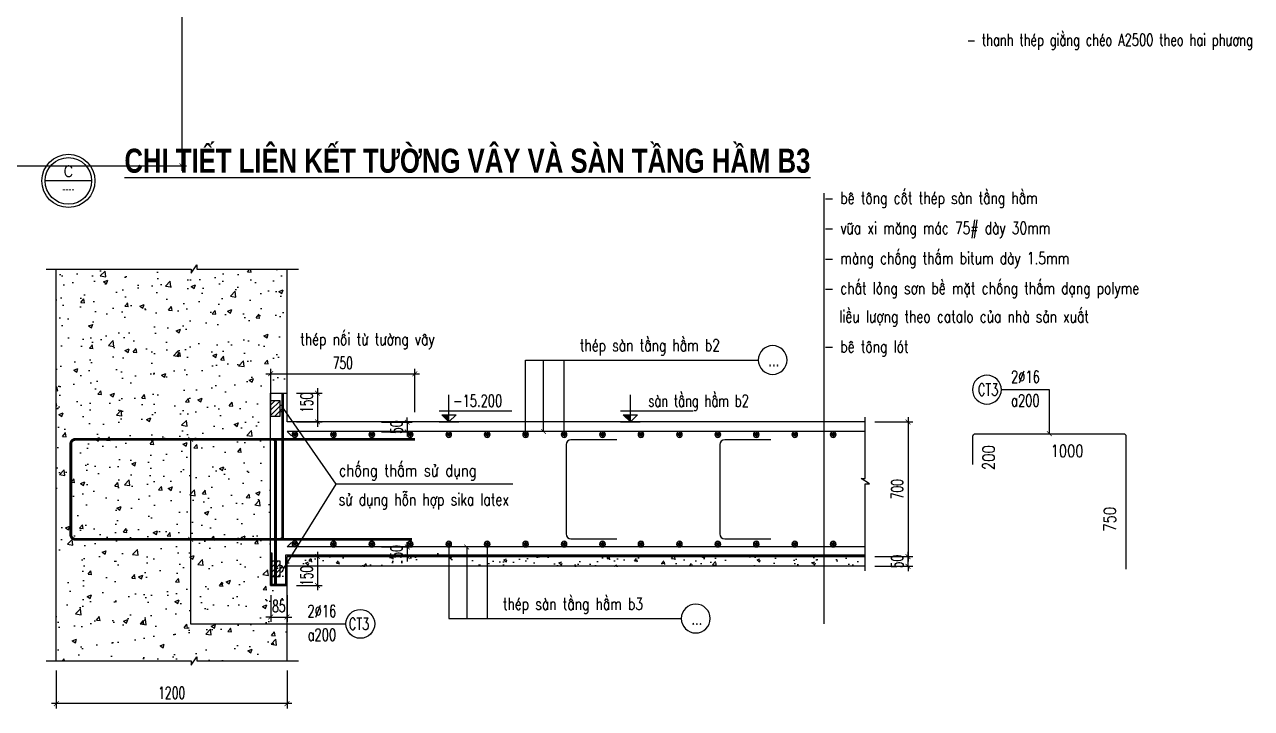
# Model space of a CAD drawing. Header units: millimetres. Extents: x -143570 to 58447, y -1448440 to -1202244.
# Drawn here: x -89136 to -63607, y -1337824 to -1323603 of the extents above; entities that cross this region are included whole.
import ezdxf
from ezdxf.enums import TextEntityAlignment as Align

# ---------------------------------------------------------------- set-up
doc = ezdxf.new("R2010")
doc.units = ezdxf.units.MM
doc.header["$LTSCALE"] = 30
doc.header["$PDMODE"] = 3
doc.layers.get('0').update_dxf_attribs({"lineweight": 9})
doc.layers.get('Defpoints').update_dxf_attribs({"lineweight": 9})
for name, color, linetype in [('ccu11-Chidan', 9, 'Continuous'), ('ccu11-Cotthep', 9, 'Continuous'), ('ccu11-Dim', 8, 'Continuous'), ('ccu11-Hatch', 8, 'Continuous'), ('ccu11-Manh', 8, 'Continuous'), ('ccu11-Text', 31, 'Continuous'), ('ccu11-Thay', 7, 'Continuous'), ('ccu11-Thep', 4, 'Continuous'), ('ccu11-Water Proofing', 6, 'Continuous')]:
    doc.layers.add(name, color=color, linetype=linetype)
doc.styles.add('ccu11-dim', font='vnsimli.shx', dxfattribs={"width": 0.65, "bigfont": 'bigfont.shx'})
doc.styles.add('ccu11-VnAvantH', font='')
doc.styles.add('ccu11-VnAvH-B', font='')
doc.styles.add('ccu11-vnsimli', font='vnsimli.shx', dxfattribs={"width": 0.8, "bigfont": 'vns.shx'})
doc.styles.add('ccu11-vnsimple', font='vnsimple.shx', dxfattribs={"bigfont": 'bigfont.shx'})
doc.styles.add('ccu11_simli', font='vnsimli.shx', dxfattribs={"width": 0.8})
doc.styles.add('VNTIMEH', font='vnsimli.shx', dxfattribs={"width": 0.8, "bigfont": 'bigfont.shx'})
doc.styles.get('ccu11-VnAvantH').set_extended_font_data('.VnAvantH')
doc.styles.get('ccu11-VnAvH-B').set_extended_font_data('.VnAvantH', bold=True)
doc.dimstyles.new('ccu11-100', dxfattribs={"dimscale": 100, "dimtxt": 2.5, "dimasz": 1, "dimexe": 1, "dimexo": 2, "dimgap": 1, "dimtad": 1, "dimdec": 0, "dimdsep": 46, "dimtxsty": 'ccu11-dim', "dimblk": 'ARCHTICK', "dimcen": -1, "dimdle": 1, "dimclrd": 256, "dimclre": 256, "dimclrt": 3, "dimadec": 0, "dimazin": 2, "dimtfac": 0.1, "dimtdec": 0, "dimtmove": 0, "dimatfit": 1, "dimldrblk": 'ARCHTICK', "dimfxl": 1, "dimtvp": 0.833333, "dimtolj": 1, "dimtzin": 12, "dimarcsym": 0})
doc.dimstyles.new('ccu11-100(d16a100)', dxfattribs={"dimscale": 100, "dimtxt": 2.5, "dimasz": 1, "dimexe": 1, "dimexo": 2, "dimgap": 0.8, "dimtad": 1, "dimdec": 1, "dimdsep": 46, "dimtxsty": 'ccu11-dim', "dimblk": 'ARCHTICK', "dimcen": -1, "dimdle": 1, "dimclrd": 256, "dimclre": 256, "dimclrt": 3, "dimadec": 0, "dimazin": 2, "dimtfac": 0.1, "dimtdec": 1, "dimtmove": 0, "dimatfit": 1, "dimldrblk": 'ARCHTICK', "dimfxl": 1, "dimtvp": 0.833333, "dimtolj": 1, "dimtzin": 12, "dimarcsym": 0})
doc.dimstyles.new('ccu11-100x4', dxfattribs={"dimscale": 100, "dimtxt": 2.5, "dimasz": 1, "dimexe": 1, "dimexo": 2, "dimgap": 1, "dimtad": 1, "dimdec": 0, "dimlfac": 0.25, "dimdsep": 46, "dimtxsty": 'ccu11-dim', "dimblk": 'ARCHTICK', "dimcen": -1, "dimdle": 1, "dimclrd": 256, "dimclre": 256, "dimclrt": 3, "dimadec": 0, "dimazin": 2, "dimtfac": 0.1, "dimtdec": 0, "dimtmove": 0, "dimatfit": 1, "dimldrblk": 'ARCHTICK', "dimfxl": 1, "dimtvp": 0.833333, "dimtolj": 1, "dimtzin": 12, "dimarcsym": 0})

# ---------------------------------------------------------------- blocks, each defined once
blk = doc.blocks.new('SHD')
at = {"layer": 'ccu11-Cotthep'}
blk.add_circle((300, 0), 300, dxfattribs=at)
at = {"layer": 'ccu11-Cotthep', "color": 31, "style": 'ccu11_simli', "width": 0.8}
blk.add_attdef('DK', text='', height=250, dxfattribs=at).set_placement((-101, 65), align=Align.BOTTOM_RIGHT)
blk.add_attdef('KH', text='', height=250, dxfattribs=at).set_placement((300, 0), align=Align.MIDDLE)
blk.add_attdef('KC', text='', height=250, dxfattribs=at).set_placement((-101, -142), align=Align.TOP_RIGHT)
blk = doc.blocks.new('ccu11_block_thep')
at = {"layer": 'ccu11-Thep', "color": 3}
for p, q in [((-0.4, 0), (0.4, 0)), ((-0.28, 0.28), (0.28, -0.28)), ((0.28, 0.28), (-0.28, -0.28)), ((0, 0.4), (0, -0.4))]:
    blk.add_line(p, q, dxfattribs=at)
at = {"layer": 'ccu11-Thep', "color": 1, "const_width": 0.0667}
blk.add_lwpolyline([(-0.4, 0, 1), (0.4, 0, 1), (-0.4, 0, 1)], format="xyb", dxfattribs=at)
at = {"layer": 'ccu11-Thep', "color": 1}
blk.add_circle((0, 0), 0.4, dxfattribs=at)
blk = doc.blocks.new('_ARCHTICK')
at = {"color": 0, "linetype": 'ByBlock', "const_width": 0.15}
blk.add_lwpolyline([(-0.5, -0.5), (0.5, 0.5)], dxfattribs=at)
blk = doc.blocks.new('*D1055')
at = {"layer": 'ccu11-Dim', "lineweight": -2, "transparency": 16777216}
for p, q in [((-84015, -1335466), (-84015, -1336023)), ((-83675, -1335466), (-83675, -1336023)), ((-84015, -1335923), (-84115, -1335923)), ((-84015, -1335923), (-83675, -1335923)), ((-83675, -1335923), (-83575, -1335923))]:
    blk.add_line(p, q, dxfattribs=at)
at = {"layer": 'Defpoints', "color": 0, "transparency": 16777216}
for p in [(-84015, -1335266), (-83675, -1335266), (-83675, -1335923)]:
    blk.add_point(p, dxfattribs=at)
at = {"layer": 'ccu11-Dim', "lineweight": -2, "transparency": 16777216, "xscale": 100, "yscale": 100, "zscale": 100}
blk.add_blockref('_ARCHTICK', (-84015, -1335923), dxfattribs=at)
at = {"layer": 'ccu11-Dim', "lineweight": -2, "transparency": 16777216, "xscale": 100, "yscale": 100, "zscale": 100, "rotation": 180}
blk.add_blockref('_ARCHTICK', (-83675, -1335923), dxfattribs=at)
at = {"layer": 'ccu11-Dim', "color": 3, "transparency": 16777216, "insert": (-83845, -1335698), "char_height": 250, "attachment_point": 5, "style": 'ccu11-dim'}
blk.add_mtext('\\A1;85', dxfattribs=at)
blk = doc.blocks.new('*D1056')
at = {"layer": 'ccu11-Dim', "lineweight": -2, "transparency": 16777216}
for p, q in [((-71442, -1334666), (-70653, -1334666)), ((-70753, -1334666), (-70753, -1334566)), ((-70753, -1334866), (-70753, -1334666)), ((-71442, -1334866), (-70653, -1334866)), ((-70753, -1334866), (-70753, -1334966))]:
    blk.add_line(p, q, dxfattribs=at)
at = {"layer": 'Defpoints', "color": 0, "transparency": 16777216}
for p in [(-71642, -1334666), (-70753, -1334666), (-71642, -1334866)]:
    blk.add_point(p, dxfattribs=at)
at = {"layer": 'ccu11-Dim', "lineweight": -2, "transparency": 16777216, "xscale": 100, "yscale": 100, "zscale": 100}
for p, rotation in [((-70753, -1334666), 270), ((-70753, -1334866), 90)]:
    blk.add_blockref('_ARCHTICK', p, dxfattribs=dict(at, rotation=rotation))
at = {"layer": 'ccu11-Dim', "color": 3, "transparency": 16777216, "insert": (-70978, -1334766), "char_height": 250, "attachment_point": 5, "rotation": 90, "style": 'ccu11-dim'}
blk.add_mtext('\\A1;50', dxfattribs=at)
blk = doc.blocks.new('*D1057')
at = {"layer": 'ccu11-Dim', "lineweight": -2, "transparency": 16777216}
for p, q in [((-83475, -1331266), (-82941, -1331266)), ((-83041, -1331166), (-83041, -1331966)), ((-83475, -1331866), (-82941, -1331866))]:
    blk.add_line(p, q, dxfattribs=at)
at = {"layer": 'Defpoints', "color": 0, "transparency": 16777216}
for p in [(-83675, -1331266), (-83675, -1331866), (-83041, -1331866)]:
    blk.add_point(p, dxfattribs=at)
at = {"layer": 'ccu11-Dim', "lineweight": -2, "transparency": 16777216, "xscale": 100, "yscale": 100, "zscale": 100}
for p, rotation in [((-83041, -1331266), 90), ((-83041, -1331866), 270)]:
    blk.add_blockref('_ARCHTICK', p, dxfattribs=dict(at, rotation=rotation))
at = {"layer": 'ccu11-Dim', "color": 3, "transparency": 16777216, "insert": (-83266, -1331466), "char_height": 250, "attachment_point": 5, "rotation": 90, "style": 'ccu11-dim'}
blk.add_mtext('\\A1;150', dxfattribs=at)
blk = doc.blocks.new('*D1058')
at = {"layer": 'ccu11-Dim', "lineweight": -2, "transparency": 16777216}
for p, q in [((-83475, -1334666), (-82941, -1334666)), ((-83041, -1334566), (-83041, -1335366)), ((-83475, -1335266), (-82941, -1335266))]:
    blk.add_line(p, q, dxfattribs=at)
at = {"layer": 'Defpoints', "color": 0, "transparency": 16777216}
for p in [(-83675, -1334666), (-83675, -1335266), (-83041, -1335266)]:
    blk.add_point(p, dxfattribs=at)
at = {"layer": 'ccu11-Dim', "lineweight": -2, "transparency": 16777216, "xscale": 100, "yscale": 100, "zscale": 100}
for p, rotation in [((-83041, -1334666), 90), ((-83041, -1335266), 270)]:
    blk.add_blockref('_ARCHTICK', p, dxfattribs=dict(at, rotation=rotation))
at = {"layer": 'ccu11-Dim', "color": 3, "transparency": 16777216, "insert": (-83266, -1335066), "char_height": 250, "attachment_point": 5, "rotation": 90, "style": 'ccu11-dim'}
blk.add_mtext('\\A1;150', dxfattribs=at)
blk = doc.blocks.new('*D1059')
at = {"layer": 'ccu11-Dim', "lineweight": -2, "transparency": 16777216}
for p, q in [((-84115, -1330865), (-80915, -1330865)), ((-84015, -1331666), (-84015, -1330765)), ((-81015, -1331666), (-81015, -1330765))]:
    blk.add_line(p, q, dxfattribs=at)
at = {"layer": 'Defpoints', "color": 0, "transparency": 16777216}
for p in [(-81015, -1330865), (-84015, -1331866), (-81015, -1331866)]:
    blk.add_point(p, dxfattribs=at)
at = {"layer": 'ccu11-Dim', "lineweight": -2, "transparency": 16777216, "xscale": 100, "yscale": 100, "zscale": 100, "rotation": 180}
blk.add_blockref('_ARCHTICK', (-84015, -1330865), dxfattribs=at)
at = {"layer": 'ccu11-Dim', "lineweight": -2, "transparency": 16777216, "xscale": 100, "yscale": 100, "zscale": 100}
blk.add_blockref('_ARCHTICK', (-81015, -1330865), dxfattribs=at)
at = {"layer": 'ccu11-Dim', "color": 3, "transparency": 16777216, "insert": (-82515, -1330640), "char_height": 250, "attachment_point": 5, "style": 'ccu11-dim'}
blk.add_mtext('\\A1;750', dxfattribs=at)
blk = doc.blocks.new('ccu11-cotcaodo1')
at = {"layer": 'ccu11-Chidan'}
for p, q in [((0, 0), (0, 565)), ((-206, 230), (1309, 230)), ((-206, 0), (206, 0)), ((-150, 150), (150, 150)), ((0, 0), (-150, 150)), ((0, 0), (150, 150))]:
    blk.add_line(p, q, dxfattribs=at)
blk.add_solid([(-150, 150), (0, 150), (0, 0)], dxfattribs=at)
at = {"layer": 'ccu11-Chidan', "color": 31, "ltscale": 10, "style": 'ccu11-vnsimli', "width": 0.8}
blk.add_attdef('%%P0.000', text='', height=253, dxfattribs=at).set_placement((597, 441), align=Align.MIDDLE_CENTER)
blk = doc.blocks.new('gioang truong no')
at = {"layer": 'ccu11-Hatch', "ltscale": 0.05}
h = blk.add_hatch(dxfattribs=at)
h.set_pattern_fill('ANSI31', color=256, scale=600, style=0)
h.set_pattern_definition([(45, (-29431600.95, -11382513.19), (-53.03300859, 53.03300859), [])])
h.paths.add_polyline_path([(0, 320), (-199, 320), (-199, 0), (0, 0)])
h.paths.add_polyline_path([(0, 93, 1), (0, 227)])
at = {"layer": 'ccu11-Thep', "ltscale": 3000}
blk.add_lwpolyline([(-199, 320), (-199, 0), (0, 0), (0, 320)], close=True, dxfattribs=at)
blk.add_arc((0, 160), 67, 270, 90, dxfattribs=at)
blk = doc.blocks.new('*D1060')
at = {"layer": 'ccu11-Dim', "lineweight": -2, "transparency": 16777216}
for p, q in [((-88475, -1337035), (-88475, -1337824)), ((-83675, -1337035), (-83675, -1337824)), ((-83575, -1337724), (-88575, -1337724))]:
    blk.add_line(p, q, dxfattribs=at)
at = {"layer": 'Defpoints', "color": 0, "transparency": 16777216}
for p in [(-88475, -1336835), (-83675, -1336835), (-88475, -1337724)]:
    blk.add_point(p, dxfattribs=at)
at = {"layer": 'ccu11-Dim', "lineweight": -2, "transparency": 16777216, "xscale": 100, "yscale": 100, "zscale": 100, "rotation": 180}
blk.add_blockref('_ARCHTICK', (-88475, -1337724), dxfattribs=at)
at = {"layer": 'ccu11-Dim', "lineweight": -2, "transparency": 16777216, "xscale": 100, "yscale": 100, "zscale": 100}
blk.add_blockref('_ARCHTICK', (-83675, -1337724), dxfattribs=at)
at = {"layer": 'ccu11-Dim', "color": 3, "transparency": 16777216, "insert": (-86075, -1337499), "char_height": 250, "attachment_point": 5, "style": 'ccu11-dim'}
blk.add_mtext('\\A1;1200', dxfattribs=at)
blk = doc.blocks.new('*D1061')
at = {"layer": 'ccu11-Dim', "lineweight": -2, "transparency": 16777216}
for p, q in [((-71442, -1331866), (-70653, -1331866)), ((-70753, -1331766), (-70753, -1334766)), ((-71442, -1334666), (-70653, -1334666))]:
    blk.add_line(p, q, dxfattribs=at)
at = {"layer": 'Defpoints', "color": 0, "transparency": 16777216}
for p in [(-71642, -1331866), (-71642, -1334666), (-70753, -1334666)]:
    blk.add_point(p, dxfattribs=at)
at = {"layer": 'ccu11-Dim', "lineweight": -2, "transparency": 16777216, "xscale": 100, "yscale": 100, "zscale": 100}
for p, rotation in [((-70753, -1331866), 90), ((-70753, -1334666), 270)]:
    blk.add_blockref('_ARCHTICK', p, dxfattribs=dict(at, rotation=rotation))
at = {"layer": 'ccu11-Dim', "color": 3, "transparency": 16777216, "insert": (-70978, -1333266), "char_height": 250, "attachment_point": 5, "rotation": 90, "style": 'ccu11-dim'}
blk.add_mtext('\\A1;700', dxfattribs=at)
blk = doc.blocks.new('*D1062')
at = {"layer": 'ccu11-Dim', "lineweight": -2, "transparency": 16777216}
for p, q in [((-81172, -1334466), (-81172, -1334366)), ((-81710, -1334466), (-81072, -1334466)), ((-81710, -1334666), (-81072, -1334666)), ((-81172, -1334466), (-81172, -1334666)), ((-81172, -1334666), (-81172, -1334766))]:
    blk.add_line(p, q, dxfattribs=at)
at = {"layer": 'Defpoints', "color": 0, "transparency": 16777216}
for p in [(-81910, -1334466), (-81910, -1334666), (-81172, -1334666)]:
    blk.add_point(p, dxfattribs=at)
at = {"layer": 'ccu11-Dim', "lineweight": -2, "transparency": 16777216, "xscale": 100, "yscale": 100, "zscale": 100}
for p, rotation in [((-81172, -1334466), 270), ((-81172, -1334666), 90)]:
    blk.add_blockref('_ARCHTICK', p, dxfattribs=dict(at, rotation=rotation))
at = {"layer": 'ccu11-Dim', "color": 3, "transparency": 16777216, "insert": (-81397, -1334566), "char_height": 250, "attachment_point": 5, "rotation": 90, "style": 'ccu11-dim'}
blk.add_mtext('\\A1;50', dxfattribs=at)
blk = doc.blocks.new('ct-ve')
at = {"layer": 'ccu11-Chidan', "color": 7}
blk.add_lwpolyline([(484, 0), (-484, 0)], dxfattribs=at)
at = {"layer": 'ccu11-Chidan', "color": 9}
blk.add_circle((0, 0), 553, dxfattribs=at)
at = {"layer": 'ccu11-Chidan', "color": 3}
blk.add_circle((0, 0), 484, dxfattribs=at)
at = {"layer": 'ccu11-Chidan', "color": 7, "style": 'ccu11-VnAvantH', "width": 0.8}
blk.add_attdef('B', text='', height=250, dxfattribs=at).set_placement((0, 0), align=Align.BOTTOM_CENTER)
blk.add_attdef('B', text='', height=180, dxfattribs=at).set_placement((0, -76), align=Align.TOP_CENTER)
blk = doc.blocks.new('*D1005')
at = {"layer": 'ccu11-Dim', "lineweight": -2, "transparency": 16777216}
for p, q in [((-81710, -1331872), (-81072, -1331872)), ((-81172, -1331872), (-81172, -1331772)), ((-81172, -1331872), (-81172, -1332072)), ((-81710, -1332072), (-81072, -1332072)), ((-81172, -1332072), (-81172, -1332172))]:
    blk.add_line(p, q, dxfattribs=at)
at = {"layer": 'Defpoints', "color": 0, "transparency": 16777216}
for p in [(-81910, -1331872), (-81910, -1332072), (-81172, -1332072)]:
    blk.add_point(p, dxfattribs=at)
at = {"layer": 'ccu11-Dim', "lineweight": -2, "transparency": 16777216, "xscale": 100, "yscale": 100, "zscale": 100}
for p, rotation in [((-81172, -1331872), 270), ((-81172, -1332072), 90)]:
    blk.add_blockref('_ARCHTICK', p, dxfattribs=dict(at, rotation=rotation))
at = {"layer": 'ccu11-Dim', "color": 3, "transparency": 16777216, "insert": (-81397, -1331972), "char_height": 250, "attachment_point": 5, "rotation": 90, "style": 'ccu11-dim'}
blk.add_mtext('\\A1;50', dxfattribs=at)
blk = doc.blocks.new('*D1113')
at = {"layer": 'ccu11-Thay', "lineweight": -2, "transparency": 16777216}
for p, q in [((-110344, -1301243), (-85764, -1301243)), ((-85864, -1301143), (-85864, -1326643)), ((-110344, -1326543), (-85764, -1326543))]:
    blk.add_line(p, q, dxfattribs=at)
at = {"layer": 'Defpoints', "color": 0, "transparency": 16777216}
for p in [(-110544, -1301243), (-110544, -1326543), (-85864, -1326543)]:
    blk.add_point(p, dxfattribs=at)
at = {"layer": 'ccu11-Thay', "lineweight": -2, "transparency": 16777216, "xscale": 100, "yscale": 100, "zscale": 100}
for p, rotation in [((-85864, -1301243), 90), ((-85864, -1326543), 270)]:
    blk.add_blockref('_ARCHTICK', p, dxfattribs=dict(at, rotation=rotation))
at = {"layer": 'ccu11-Thay', "color": 3, "transparency": 16777216, "insert": (-86134, -1313893), "char_height": 250, "attachment_point": 5, "rotation": 90, "style": 'ccu11-dim'}
blk.add_mtext('\\A1;25300(`16A100)', dxfattribs=at)

msp = doc.modelspace()

# ---------------------------------------------------------------- hatches: boundary and pattern name
at = {"layer": 'ccu11-Hatch'}
h = msp.add_hatch(dxfattribs=at)
h.set_pattern_fill('AR-CONC', color=256, scale=5, style=0)
h.set_pattern_definition([(50, (-9884.45, -86188.2), (910.92334, -79.69543), [95.25, -1047.75]), (355, (-9884.4, -86188.2), (-176.2171, 955.2842), [76.2, -838.2029]), (100.451445, (-9808.5, -86194.8), (734.70624, 875.58876), [80.95004, -890.4512]), (46.1842, (-9884.4, -85934.2), (1355.3952, -210.2116), [142.875, -1571.625]), (96.63556, (-9771.5, -85951.7), (1187.0207, 1237.1306), [121.4251, -1335.678]), (351.18415, (-9884.4, -85934.2), (1187.0207, 1237.1306), [114.2998, -1257.2987]), (21, (-9757.45, -85997.7), (758.07196, -511.326), [95.25, -1047.75]), (326, (-9757.4, -85997.7), (309.01014, 920.9398), [76.2, -838.2]), (71.451445, (-9694.3, -86040.3), (1067.0821, 409.61384), [80.95004, -890.4497]), (37.5, (-9884.45, -86188.18), (15.44302, 422.775194), [0, -828.04, 0, -850.9, 0, -841.375]), (7.5, (-9884.45, -86188.2), (334.09831, 500.90287), [0, -485.14, 0, -808.99, 0, -320.675]), (327.5, (-10167.66, -86188.18), (677.95298, -28.64372), [0, -317.5, 0, -990.6, 0, -1314.45]), (317.5, (-10294.66, -86188.2), (740.6459, 127.13246), [0, -412.75, 0, -657.86, 0, -933.45])])
h.paths.add_polyline_path([(-85552.4, -1336835.39), (-83675.13, -1336835.39), (-83675.13, -1334866.29), (-84015.13, -1334866.29), (-84015.13, -1331266.29), (-83675.13, -1331266.29), (-83675.13, -1328687.34), (-85552.4, -1328687.34), (-85552.4, -1328599.97), (-85668.89, -1328774.71), (-85668.89, -1328687.34), (-88475.13, -1328687.34), (-88475.13, -1336835.39), (-85668.89, -1336835.39), (-85668.89, -1336922.76), (-85552.4, -1336748.02)])
at = {"layer": 'ccu11-Hatch', "ltscale": 0.05}
h = msp.add_hatch(dxfattribs=at)
h.set_pattern_fill('AR-CONC', color=256, scale=80, style=0)
h.set_pattern_definition([(50, (-29553615.76, -12806184.3), (573.808146, -50.201708), [60, -660]), (355, (-29553615.76, -12806184.3), (-111.001067, 601.753707), [48, -528]), (100.4514, (-29553567.94, -12806188.5), (462.807505, 551.551634), [50.992152, -560.91369]), (46.1842, (-29553615.76, -12806024.3), (853.792839, -132.415211), [90, -990]), (96.6356, (-29553544.6, -12806035.3), (747.730164, 779.294297), [76.48823, -841.3704]), (351.1842, (-29553615.8, -12806024.3), (747.729556, 779.29488), [72, -792]), (21, (-29553535.76, -12806064.3), (477.525642, -322.0951125), [60, -660]), (326, (-29553535.76, -12806064.3), (194.652266, 580.120036), [48, -528]), (71.4514, (-29553495.97, -12806091.13), (672.178103, 258.024397), [50.992152, -560.91369]), (37.5, (-29553615.76, -12806184.3), (9.7278843, 266.315083), [0, -521.6, 0, -536, 0, -530]), (7.5, (-29553615.76, -12806184.3), (210.45563, 315.5293695), [0, -305.6, 0, -509.6, 0, -202]), (327.5, (-29553794.16, -12806184.3), (427.057949, -18.0438974), [0, -200, 0, -624, 0, -828]), (317.5, (-29553874.16, -12806184.3), (466.5489355, 80.083986), [0, -260, 0, -414.4, 0, -588])])
h.paths.add_polyline_path([(-83675.13, -1334866.29), (-71641.74, -1334866.29), (-71641.74, -1334666.29), (-83675.13, -1334666.29)])
h.paths.add_polyline_path([(-80905.76, -1334866.29), (-80305.76, -1334866.29), (-80305.76, -1334580.58), (-80905.76, -1334580.58)])

# ---------------------------------------------------------------- linework, layer by layer
at = {"layer": 'ccu11-Manh'}
for p, q in [((-82653.29, -1333162.98), (-83749.61, -1331588.88)), ((-83749.61, -1334919.52), (-82653.29, -1333162.98)), ((-78978.28, -1333162.98), (-82653.29, -1333162.98))]:
    msp.add_line(p, q, dxfattribs=at)
for points in [[(-88686.93, -1328687.34), (-85668.89, -1328687.34), (-85668.89, -1328774.71), (-85552.4, -1328599.97), (-85552.4, -1328687.34), (-83436.93, -1328687.34)], [(-71641.74, -1334965.29), (-71641.74, -1333155.59), (-71554.38, -1333155.59), (-71729.11, -1333039.1), (-71641.74, -1333039.1), (-71641.74, -1331767.29)], [(-88686.93, -1336835.39), (-85668.89, -1336835.39), (-85668.89, -1336922.76), (-85552.4, -1336748.02), (-85552.4, -1336835.39), (-83436.93, -1336835.39)]]:
    msp.add_lwpolyline(points, dxfattribs=at)
at = {"layer": 'ccu11-Thay', "color": 31}
msp.add_line((-72500.15, -1336065.29), (-72500.15, -1327108.55), dxfattribs=at)
at = {"layer": 'ccu11-Thay', "ltscale": 0.05}
for p, q in [((-88475.13, -1336835.39), (-88475.13, -1328687.34)), ((-83675.13, -1331866.29), (-83675.13, -1328687.34)), ((-84015.13, -1335266.29), (-84015.13, -1331266.29)), ((-84015.13, -1331266.29), (-83675.13, -1331266.29)), ((-84015.13, -1335266.29), (-84015.13, -1331266.29)), ((-84015.13, -1331266.29), (-83675.13, -1331266.29)), ((-83675.13, -1336835.39), (-83675.13, -1334666.29)), ((-84015.13, -1335266.29), (-83675.13, -1335266.29)), ((-83675.13, -1335266.29), (-84015.13, -1335266.29))]:
    msp.add_line(p, q, dxfattribs=at)
at = {"layer": 'ccu11-Thay', "ltscale": 3000}
for p, q in [((-71641.74, -1331866.29), (-83675.13, -1331866.29)), ((-71641.74, -1334666.29), (-83675.13, -1334666.29))]:
    msp.add_line(p, q, dxfattribs=at)
at = {"layer": 'ccu11-Thay', "linetype": 'Continuous', "ltscale": 0.05}
msp.add_line((-71641.74, -1334866.29), (-83675.13, -1334866.29), dxfattribs=at)
at = {"layer": 'ccu11-Thep', "const_width": 60}
for points in [[(-83814.77, -1334305.71, 0.41421356), (-83764.77, -1334255.71), (-83764.77, -1331266.29)], [(-88175.13, -1333239.93), (-88175.13, -1332327.52, -0.41421356), (-88075.13, -1332227.52), (-81015.13, -1332227.52)], [(-83965.13, -1332227.52, -0.41421356), (-83915.13, -1332277.52), (-83915.13, -1335266.29)], [(-88175.13, -1332851.02), (-88175.13, -1334207.31, 0.41421356), (-88075.13, -1334307.31), (-81075.13, -1334307.31)]]:
    msp.add_lwpolyline(points, format="xyb", dxfattribs=at)
at = {"layer": 'ccu11-Thep', "ltscale": 10000}
for points in [[(-71641.74, -1332066.29), (-83675.13, -1332066.29), (-83584.61, -1332156.82)], [(-71641.74, -1334466.29), (-83675.13, -1334466.29), (-83584.61, -1334375.76)]]:
    msp.add_lwpolyline(points, dxfattribs=at)
at = {"layer": 'ccu11-Thep'}
msp.add_lwpolyline([(-69403.45, -1332752.52), (-69403.45, -1332161.31, -0.41421356), (-69353.45, -1332111.31), (-66269.98, -1332111.31, -0.41421356), (-66219.98, -1332161.31), (-66219.98, -1334926.15)], format="xyb", dxfattribs=at)
at = {"layer": 'ccu11-Thep', "ltscale": 0.05}
for points in [[(-76808.86, -1332236.59), (-77767.53, -1332236.59, 0.41421356), (-77867.53, -1332336.59), (-77867.53, -1334195.99, 0.41421356), (-77767.53, -1334295.99), (-76808.86, -1334295.99)], [(-73608.87, -1332236.59), (-74567.54, -1332236.59, 0.41421356), (-74667.54, -1332336.59), (-74667.54, -1334195.99, 0.41421356), (-74567.54, -1334295.99), (-73608.87, -1334295.99)]]:
    msp.add_lwpolyline(points, format="xyb", dxfattribs=at)
at = {"layer": 'ccu11-Water Proofing'}
msp.add_lwpolyline([(-71641.74, -1334637.63), (-83703.8, -1334637.63), (-83703.8, -1335243.9), (-83986.47, -1335243.9), (-83986.47, -1334593.27), (-84015.13, -1334593.27), (-84015.13, -1335266.29), (-83675.13, -1335266.29), (-83675.13, -1334666.29), (-71641.74, -1334666.29)], dxfattribs=at)

# ---------------------------------------------------------------- block references
at = {"layer": 'ccu11-Chidan'}
ref = msp.add_blockref('ct-ve', (-88224.32, -1326854.34), dxfattribs=at)
ref.add_attrib('B', 'c', dxfattribs={"color": 7, "height": 250, "style": 'ccu11-VnAvantH', "width": 0.8}).set_placement((-88224.32, -1326854.34), align=Align.BOTTOM_CENTER)
ref.add_attrib('B', '----', dxfattribs={"color": 31, "height": 180, "style": 'ccu11-VnAvantH', "width": 0.8}).set_placement((-88224.32, -1326929.98), align=Align.TOP_CENTER)
ref = msp.add_blockref('ccu11-cotcaodo1', (-80304.28, -1331866.29), dxfattribs=at)
ref.add_attrib('%%P0.000', '-15.200', dxfattribs={"color": 31, "ltscale": 10, "height": 250, "style": 'ccu11-vnsimli', "width": 0.7}).set_placement((-79706.89, -1331425.08), align=Align.MIDDLE_CENTER)
ref = msp.add_blockref('ccu11-cotcaodo1', (-76529.32, -1331866.29), dxfattribs=at)
ref.add_attrib('%%P0.000', 'sµn tÇng hÇm b2', dxfattribs={"color": 31, "ltscale": 10, "height": 250, "style": 'ccu11-vnsimli', "width": 0.7}).set_placement((-75111.94, -1331425.08), align=Align.MIDDLE_CENTER)
at = {"layer": 'ccu11-Cotthep'}
ref = msp.add_blockref('SHD', (-68810.72, -1331195.17), dxfattribs=dict(at, xscale=-1))
ref.add_attrib('KH', 'CT3', dxfattribs={"color": 31, "height": 250, "style": 'ccu11-vnsimple', "width": 0.7}).set_placement((-69085.72, -1331195.17), align=Align.MIDDLE_CENTER)
ref.add_attrib('KC', 'a200', dxfattribs={"color": 31, "height": 250, "style": 'ccu11-vnsimple', "width": 0.7}).set_placement((-68310.72, -1331295.17), align=Align.TOP_CENTER)
ref.add_attrib('DK', '2`16', dxfattribs={"color": 31, "height": 250, "style": 'ccu11-vnsimple', "width": 0.7}).set_placement((-68310.72, -1331128.51), align=Align.BOTTOM_CENTER)
ref = msp.add_blockref('SHD', (-82449.31, -1336065.29), dxfattribs=at)
ref.add_attrib('KH', 'CT3', dxfattribs={"color": 31, "height": 250, "style": 'ccu11-vnsimple', "width": 0.7}).set_placement((-82174.31, -1336065.29), align=Align.MIDDLE_CENTER)
ref.add_attrib('KC', 'a200', dxfattribs={"color": 31, "height": 250, "style": 'ccu11-vnsimple', "width": 0.7}).set_placement((-82949.31, -1336165.29), align=Align.TOP_CENTER)
ref.add_attrib('DK', '2`16', dxfattribs={"color": 31, "height": 250, "style": 'ccu11-vnsimple', "width": 0.7}).set_placement((-82949.31, -1335998.63), align=Align.BOTTOM_CENTER)
at = {"layer": 'ccu11-Dim'}
for p in [(-83816.56, -1331748.88), (-83816.56, -1335079.52)]:
    msp.add_blockref('gioang truong no', p, dxfattribs=at)
at = {"layer": 'ccu11-Thay'}
ref = msp.add_blockref('SHD', (-73270.23, -1330578.29), dxfattribs=dict(at, xscale=-1))
ref.add_attrib('KH', '...', dxfattribs={"layer": 'ccu11-Cotthep', "color": 31, "height": 250, "style": 'ccu11-vnsimple', "width": 0.7}).set_placement((-73545.23, -1330578.29), align=Align.MIDDLE_CENTER)
ref = msp.add_blockref('SHD', (-74870.23, -1335954.29), dxfattribs=dict(at, xscale=-1))
ref.add_attrib('KH', '...', dxfattribs={"layer": 'ccu11-Cotthep', "color": 31, "height": 250, "style": 'ccu11-vnsimple', "width": 0.7}).set_placement((-75145.23, -1335954.29), align=Align.MIDDLE_CENTER)
at = {"layer": 'ccu11-Thep', "xscale": -150.3759398473833, "yscale": 150.3759398499041, "zscale": 150.3759398496241}
for p in [(-83509.76, -1332126.44), (-82709.76, -1332126.44), (-81909.76, -1332126.44), (-81109.76, -1332126.44), (-80309.76, -1332126.44), (-79509.76, -1332126.44), (-78709.76, -1332126.44), (-77909.76, -1332126.45), (-77109.76, -1332126.44), (-76309.76, -1332126.44), (-75509.76, -1332126.44), (-74709.76, -1332126.44), (-73909.76, -1332126.44), (-73109.76, -1332126.44), (-72309.76, -1332126.44), (-83509.76, -1334402.61), (-82709.76, -1334406.14), (-81909.76, -1334406.14), (-81109.76, -1334406.14), (-80309.76, -1334406.14), (-79509.76, -1334406.14), (-78709.76, -1334406.14), (-77909.76, -1334406.14), (-77109.76, -1334406.14), (-76309.76, -1334406.14), (-75509.76, -1334406.14), (-74709.76, -1334406.14), (-73909.76, -1334406.14), (-73109.76, -1334406.14), (-72309.76, -1334406.14)]:
    msp.add_blockref('ccu11_block_thep', p, dxfattribs=at)

# ---------------------------------------------------------------- texts
at = {"layer": 'ccu11-Text'}
for s, style, width, p in [('- thanh thÐp gi»ng chÐo A2500 theo hai ph\xad¬ng', 'ccu11-vnsimli', 0.7, (-69531.62, -1324046.51, -239306.59)), ('- bª t«ng cèt thÐp sµn tÇng hÇm', 'ccu11-vnsimli', 0.75, (-72500.15, -1327332.53)), ('- v÷a xi m¨ng m¸c 75# dµy 30mm', 'ccu11-vnsimli', 0.75, (-72500.15, -1327958.26)), ('- mµng chèng thÊm bitum dµy 1.5mm', 'ccu11-vnsimli', 0.75, (-72500.15, -1328585.14)), ('- chÊt láng s¬n bÒ mÆt chèng thÊm d¹ng polyme', 'ccu11-vnsimli', 0.75, (-72500.15, -1329209.2)), ('  liÒu l\xadîng theo catalo cña nhµ s¶n xuÊt', 'ccu11-vnsimli', 0.75, (-72442.97, -1329797.72)), ('thÐp nèi tõ t\xadêng v©y', 'ccu11-vnsimli', 0.75, (-83401.02, -1330270.46, -358959.88)), ('thÐp sµn tÇng hÇm b2', 'ccu11-vnsimli', 0.75, (-77583.86, -1330397.85, -358959.88)), ('- bª t«ng lãt', 'ccu11-vnsimli', 0.75, (-72500.15, -1330421.35)), ('1000', 'VNTIMEH', 0.8, (-67786.12, -1332593.22)), ('chèng thÊm sö dông ', 'ccu11-vnsimli', 0.8, (-82594.62, -1332997.7, -358959.88)), ('sö dông hçn hîp sika latex', 'ccu11-vnsimli', 0.75, (-82600.72, -1333601.93, -358959.88)), ('thÐp sµn tÇng hÇm b3', 'ccu11-vnsimli', 0.75, (-79183.86, -1335773.85, -358959.88))]:
    msp.add_text(s, height=250, dxfattribs=dict(at, style=style, width=width)).set_placement(p)
at = {"layer": 'ccu11-Text', "style": 'ccu11-VnAvH-B', "width": 0.8}
msp.add_text('%%Uchi tiÕt liªn kÕt t\xadêng v©y vµ sµn tÇng hÇm b3', height=500, dxfattribs=at).set_placement((-79921.56, -1326684.18), align=Align.CENTER)
at = {"layer": 'ccu11-Text', "style": 'VNTIMEH', "width": 0.8}
for s, p in [('200', (-68950.13, -1332865.85)), ('750', (-66429.63, -1334147.07))]:
    msp.add_text(s, height=250, rotation=90, dxfattribs=at).set_placement(p)

# ---------------------------------------------------------------- dimensions: what is measured, and where the dimension line sits
at = {"layer": 'ccu11-Dim'}
for base, p1, p2, picture, middle in [((-81015.13, -1330865.32), (-84015.13, -1331866.29), (-81015.13, -1331866.29), '*D1059', (-82515.13, -1330640.32)), ((-88475.13, -1337723.51), (-83675.13, -1336835.39), (-88475.13, -1336835.39), '*D1060', (-86075.13, -1337498.51))]:
    dim = msp.add_linear_dim(base=base, p1=p1, p2=p2, dimstyle='ccu11-100x4', dxfattribs=at)
    dim.commit()
    dim.dimension.update_dxf_attribs({"geometry": picture, "text_midpoint": middle})
for base, p1, p2, picture, middle in [((-83041.37, -1331866.29), (-83675.13, -1331266.29), (-83675.13, -1331866.29), '*D1057', (-83041.37, -1331466.29)), ((-83041.37, -1335266.29), (-83675.13, -1334666.29), (-83675.13, -1335266.29), '*D1058', (-83041.37, -1335066.29))]:
    dim = msp.add_linear_dim(base=base, p1=p1, p2=p2, angle=270, dimstyle='ccu11-100x4', dxfattribs=at)
    dim.commit()
    dim.dimension.update_dxf_attribs({"geometry": picture, "text_midpoint": middle, "dimtype": 160})
for base, p1, p2, picture, middle in [((-81171.9, -1332071.62), (-81909.76, -1331871.62), (-81909.76, -1332071.62), '*D1005', (-81396.9, -1331971.62)), ((-81171.9, -1334666.29), (-81909.76, -1334466.29), (-81909.76, -1334666.29), '*D1062', (-81396.9, -1334566.29)), ((-70753.47, -1334666.29), (-71641.74, -1334866.29), (-71641.74, -1334666.29), '*D1056', (-70978.47, -1334766.29))]:
    dim = msp.add_linear_dim(base=base, p1=p1, p2=p2, angle=90, dimstyle='ccu11-100x4', override={"dimtix": 1}, dxfattribs=at)
    dim.commit()
    dim.dimension.update_dxf_attribs({"geometry": picture, "text_midpoint": middle})
dim = msp.add_linear_dim(base=(-70753.47, -1334666.29), p1=(-71641.74, -1331866.29), p2=(-71641.74, -1334666.29), angle=90, dimstyle='ccu11-100x4', dxfattribs=at)
dim.commit()
dim.dimension.update_dxf_attribs({"geometry": '*D1061', "text_midpoint": (-70978.47, -1333266.29)})
dim = msp.add_linear_dim(base=(-83675.13, -1335922.65), p1=(-84015.13, -1335266.29), p2=(-83675.13, -1335266.29), text='85', dimstyle='ccu11-100x4', override={"dimtix": 1}, dxfattribs=at)
dim.commit()
dim.dimension.update_dxf_attribs({"geometry": '*D1055', "text_midpoint": (-83845.13, -1335697.65)})
at = {"layer": 'ccu11-Thay'}
dim = msp.add_linear_dim(base=(-85864.01, -1326543.23), p1=(-110544.13, -1301243.23), p2=(-110544.13, -1326543.23), angle=90, dimstyle='ccu11-100(d16a100)', override={"dimpost": '(`16A100)'}, dxfattribs=at)
dim.commit()
dim.dimension.update_dxf_attribs({"geometry": '*D1113', "text_midpoint": (-86134.49, -1313893.23)})

# ---------------------------------------------------------------- leaders
at = {"layer": 'ccu11-Cotthep'}
msp.add_leader([(-67811.72, -1332111.31), (-67811.72, -1331195.17), (-68810.72, -1331195.17)], dimstyle='ccu11-100', override={"dimgap": 1, "dimtad": 0, "dimfxl": 3, "dimfxlon": 1, "dimtfill": 1}, dxfattribs=at)
for points in [[(-85680, -1332227.52), (-85680, -1336065.29), (-82449.31, -1336065.29)], [(-85680, -1334307.31), (-85680, -1336065.29), (-82449.31, -1336065.29)]]:
    msp.add_leader(points, dimstyle='ccu11-100x4', dxfattribs=at)
at = {"layer": 'ccu11-Manh'}
for points, override in [([(-78709.76, -1332126.44), (-78709.76, -1330578.29), (-73870.23, -1330578.29)], {"dimgap": 1, "dimtad": 0, "dimldrblk": 'None', "dimfxl": 3, "dimfxlon": 1, "dimtfill": 1}), ([(-78335.98, -1332066.29), (-78335.98, -1330578.29), (-73870.23, -1330578.29)], {"dimgap": 1, "dimtad": 0, "dimldrblk": 'ARCHTICK', "dimfxl": 3, "dimfxlon": 1, "dimtfill": 1}), ([(-77909.76, -1332126.44), (-77909.76, -1330578.29), (-73870.23, -1330578.29)], {"dimgap": 1, "dimtad": 0, "dimldrblk": 'None', "dimfxl": 3, "dimfxlon": 1, "dimtfill": 1}), ([(-80309.76, -1334406.14), (-80309.76, -1335954.29), (-75470.23, -1335954.29)], {"dimgap": 1, "dimtad": 0, "dimldrblk": 'None', "dimfxl": 3, "dimfxlon": 1, "dimtfill": 1}), ([(-79935.98, -1334466.29), (-79935.98, -1335954.29), (-75470.23, -1335954.29)], {"dimgap": 1, "dimtad": 0, "dimldrblk": 'ARCHTICK', "dimfxl": 3, "dimfxlon": 1, "dimtfill": 1}), ([(-79509.76, -1334406.14), (-79509.76, -1335954.29), (-75470.23, -1335954.29)], {"dimgap": 1, "dimtad": 0, "dimldrblk": 'None', "dimfxl": 3, "dimfxlon": 1, "dimtfill": 1})]:
    msp.add_leader(points, dimstyle='ccu11-100', override=override, dxfattribs=at)

doc.saveas('drawing.dxf')
